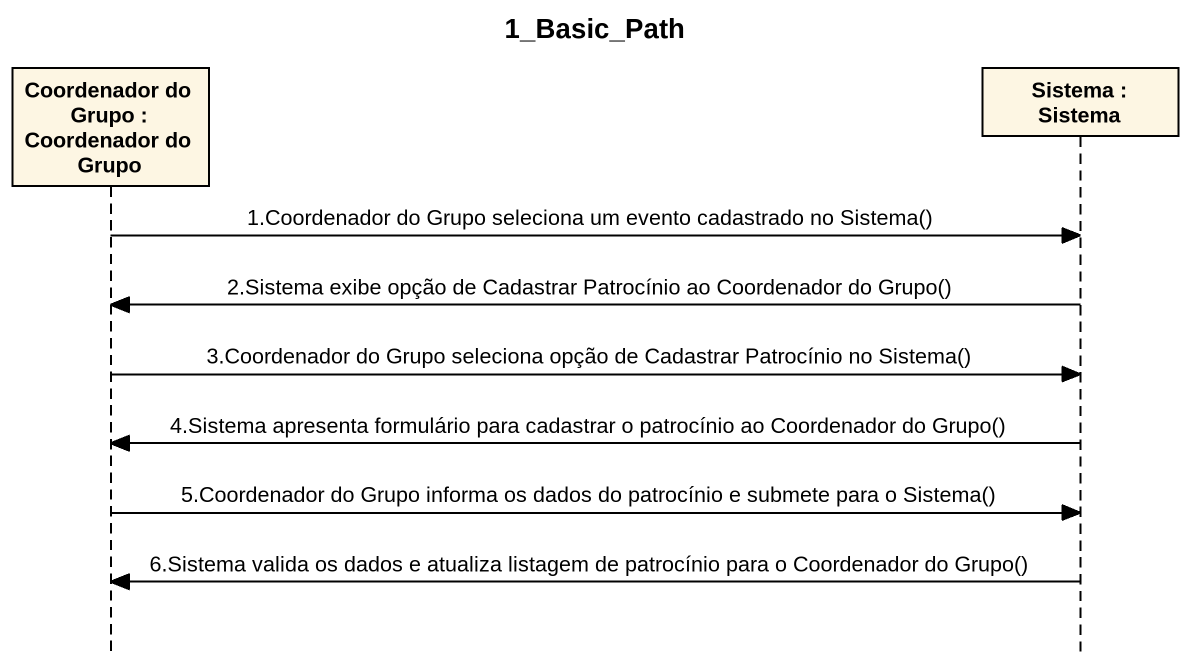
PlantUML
@startuml
title 1_Basic_Path
hide footbox
participant "Coordenador do Grupo : Coordenador do Grupo" as Coordenador_do_Grupo
participant "Sistema : Sistema" as Sistema

Coordenador_do_Grupo -> Sistema : 1.Coordenador do Grupo seleciona um evento cadastrado no Sistema()
Sistema -> Coordenador_do_Grupo : 2.Sistema exibe opção de Cadastrar Patrocínio ao Coordenador do Grupo()
Coordenador_do_Grupo -> Sistema : 3.Coordenador do Grupo seleciona opção de Cadastrar Patrocínio no Sistema()
Sistema -> Coordenador_do_Grupo : 4.Sistema apresenta formulário para cadastrar o patrocínio ao Coordenador do Grupo()
Coordenador_do_Grupo -> Sistema : 5.Coordenador do Grupo informa os dados do patrocínio e submete para o Sistema()
Sistema -> Coordenador_do_Grupo : 6.Sistema valida os dados e atualiza listagem de patrocínio para o Coordenador do Grupo()
@enduml
